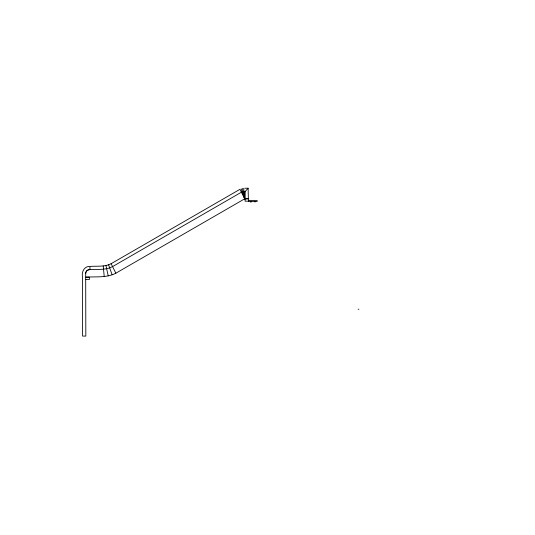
<?xml version="1.0" encoding="UTF-8"?>
<svg xmlns="http://www.w3.org/2000/svg" width="535" height="535" viewBox="0 0 535 535"><rect width="100%" height="100%" fill="white"/><g stroke="black" fill="none" stroke-linecap="round" stroke-linejoin="round"><path stroke-width="0.8" d="M89.285 266.41C83.915 266.47 81.26 272.556 82.591 277.237L82.591 336.08L85.821 336.08L85.687 273.499A3.852 3.852 0 0 1 87.386 270.309L88.87 269.707C96.761 269.085 105.261 270.416 112.564 266.597L241.399 192.212C242.215 191.985 244.622 190.748 244.876 191.824L244.863 191.483M85.821 279.551L89.352 279.551L89.352 277.19L85.821 277.19C95.832 276.435 106.599 278.053 115.854 273.204L244.669 198.833L244.89 191.45M244.876 191.851L248.113 188.22L244.809 188.22M89.405 269.647L89.94 269.667L89.94 266.43C96.989 265.848 104.593 267.105 111.119 263.701L239.961 189.31L244.669 198.833L248.354 198.706L248.113 188.22M89.405 269.647L88.87 269.707A3.852 3.852 0 0 0 85.694 273.499M244.863 191.456L245.124 198.819M248.648 200.819L257.342 200.819L257.342 201.187L245.11 201.187L245.11 198.833L248.648 198.833L248.648 201.187M254.633 201.855L255.349 201.855M250.494 202.076L251.209 202.076M358.136 309.21L358.898 309.21M111.119 263.701L115.854 273.204M108.578 264.778L112.123 274.789M241.158 188.808L244.669 198.833L243.686 188.26M105.93 265.534L108.23 275.906M242.409 188.454L244.669 198.833M103.208 265.969L104.225 276.541"/></g></svg>
